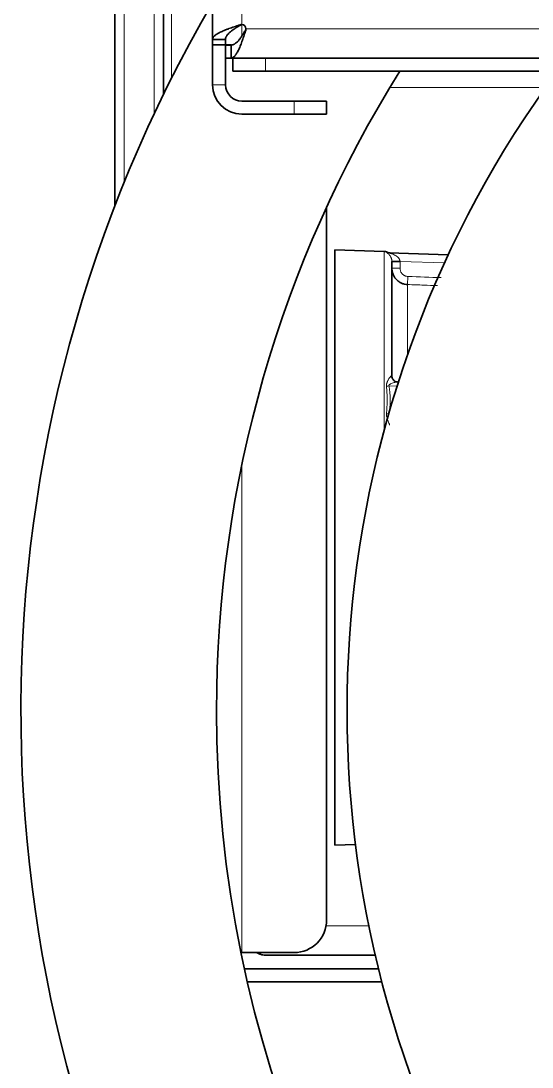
# Model space of a CAD drawing. Header units: inches. Extents: x -1096 to 3103, y -191 to 3207.
# Drawn here: x 1248.9 to 1280.2, y 2392.3 to 2456.4 of the extents above; entities that cross this region are included whole.
import ezdxf

# ---------------------------------------------------------------- set-up
doc = ezdxf.new("R2010")
doc.units = ezdxf.units.IN

msp = doc.modelspace()

# ---------------------------------------------------------------- linework, layer by layer
at = {"lineweight": 35}
for p, q in [((1260.606, 2455.282), (1260.606, 3028.141)), ((1257.606, 2451.935), (1257.606, 2536.844)), ((1254.606, 2445.061), (1254.606, 2534.533)), ((1262.323, 2456.167), (1262.383, 2456.189)), ((1260.606, 2454.943), (1260.606, 2455.282)), ((1261.406, 2454.943), (1261.406, 2455.282)), ((1260.606, 2452.499), (1260.606, 2454.943)), ((1261.406, 2454.943), (1260.606, 2454.943)), ((1261.406, 2452.499), (1261.406, 2454.943)), ((1261.406, 2454.943), (1261.749, 2454.943)), ((1261.671, 2454.941), (1261.408, 2454.941)), ((1261.408, 2454.941), (1261.408, 2454.141)), ((1261.671, 2454.941), (1261.747, 2454.941)), ((1261.747, 2454.141), (1261.408, 2454.141)), ((1794.465, 2454.141), (1261.747, 2454.141)), ((1261.856, 2453.341), (1261.856, 2454.141)), ((1377.306, 2454.141), (1263.856, 2454.141)), ((1263.856, 2453.341), (1261.856, 2453.341)), ((1377.306, 2453.341), (1263.856, 2453.341)), ((1265.606, 2451.499), (1262.406, 2451.499)), ((1265.606, 2451.499), (1267.606, 2451.499)), ((1267.606, 2451.499), (1267.606, 2450.699)), ((1265.606, 2450.699), (1262.406, 2450.699)), ((1267.606, 2450.699), (1265.606, 2450.699)), ((1267.606, 2401.299), (1267.606, 2444.77)), ((1268.106, 2424.141), (1268.106, 2442.391)), ((1271.123, 2442.285), (1268.106, 2442.391)), ((1275.058, 2442.073), (1271.428, 2442.2)), ((1271.606, 2434.638), (1271.606, 2441.672)), ((1272.003, 2434.276), (1271.964, 2434.277)), ((1268.106, 2405.891), (1268.106, 2424.141)), ((1268.106, 2405.891), (1269.368, 2405.935)), ((1262.36, 2399.299), (1262.406, 2399.299)), ((1262.406, 2399.299), (1265.606, 2399.299)), ((1270.59, 2399.141), (1263.86, 2399.141)), ((1270.785, 2398.299), (1262.572, 2398.299)), ((1262.752, 2397.499), (1270.988, 2397.499))]:
    msp.add_line(p, q, dxfattribs=at)
at = {"lineweight": 13}
for p, q in [((1262.406, 3028.141), (1262.406, 2456.191)), ((1257.02, 2450.714), (1257.02, 2536.801)), ((1258.089, 2536.844), (1258.089, 2452.907)), ((1255.192, 2534.973), (1255.192, 2446.539)), ((1262.406, 2455.498), (1262.406, 2456.196)), ((1262.656, 2455.941), (1793.556, 2455.941)), ((1263.856, 2454.141), (1263.856, 2453.341)), ((1260.606, 2452.499), (1261.406, 2452.499)), ((1271.483, 2452.341), (1281.043, 2452.341)), ((1265.606, 2450.699), (1265.606, 2451.499)), ((1271.123, 2431.293), (1271.123, 2442.285)), ((1271.312, 2442.241), (1271.276, 2442.23)), ((1272.106, 2441.255), (1271.606, 2441.255)), ((1274.831, 2441.58), (1272.106, 2441.676)), ((1272.106, 2441.255), (1272.106, 2441.672)), ((1272.589, 2440.752), (1272.571, 2440.256)), ((1272.571, 2435.972), (1272.571, 2440.256)), ((1271.923, 2434.027), (1271.428, 2434.036)), ((1262.406, 2429.207), (1262.406, 2399.299)), ((1267.582, 2400.941), (1270.192, 2400.941))]:
    msp.add_line(p, q, dxfattribs=at)
at = {"lineweight": 35}
for centre, radius, start, end in [((1334.856, 2414.141), 86, 149.69812, 270), ((1262.406, 2455.941), 0.25, 0, 90), ((1334.856, 2414.141), 74, 148.01203, 180), ((1334.856, 2414.141), 66, 143.56406, 270), ((1262.406, 2452.499), 1.8, 180, 270), ((1262.406, 2452.499), 1, 180, 270), ((1265.606, 2444.77), 2, 0, 6.35133), ((1271.106, 2441.786), 0.5, 65.77647, 88), ((1334.856, 2414.141), 74, 180, 270), ((1265.606, 2401.299), 2, 270, 0)]:
    msp.add_arc(centre, radius, start, end, dxfattribs=at)
at = {"lineweight": 13}
for centre, major_axis, ratio, start_param, end_param in [((1271.445, 2442.699), (0.017, 0.5), 0.986621, 2.825926, 3.141593), ((1271.445, 2434.286), (-0.491, -0.093), 0.488383, 1.127194, 1.442861), ((1271.445, 2432.554), (-0.491, 0.094), 0.498238, 1.314789, 1.630456)]:
    msp.add_ellipse(centre, major_axis=major_axis, ratio=ratio, start_param=start_param, end_param=end_param, dxfattribs=at)
at = {"lineweight": 35}
msp.add_ellipse((1271.518, 2442.697), major_axis=(-0.017, -0.5), ratio=1, start_param=5.892823, end_param=6.302137, dxfattribs=at)
for points, knots in [([(1260.606, 2455.282), (1260.606, 2455.319), (1260.617, 2455.356), (1260.647, 2455.411), (1260.66, 2455.429), (1260.683, 2455.457), (1260.691, 2455.466), (1260.709, 2455.485), (1260.719, 2455.494), (1260.77, 2455.54), (1260.82, 2455.577), (1260.908, 2455.632), (1260.94, 2455.65), (1260.99, 2455.678), (1261.008, 2455.687), (1261.044, 2455.706), (1261.063, 2455.715), (1261.157, 2455.761), (1261.24, 2455.798), (1261.374, 2455.853), (1261.42, 2455.872), (1261.491, 2455.899), (1261.516, 2455.909), (1261.565, 2455.927), (1261.59, 2455.936), (1261.716, 2455.983), (1261.819, 2456.019), (1261.98, 2456.074), (1262.035, 2456.093), (1262.117, 2456.121), (1262.145, 2456.13), (1262.201, 2456.149), (1262.229, 2456.158), (1262.257, 2456.167)], [0, 0, 0, 0, 0.125, 0.125, 0.1875, 0.1875, 0.21875, 0.21875, 0.25, 0.25, 0.375, 0.375, 0.4375, 0.4375, 0.46875, 0.46875, 0.5, 0.5, 0.625, 0.625, 0.6875, 0.6875, 0.71875, 0.71875, 0.75, 0.75, 0.875, 0.875, 0.9375, 0.9375, 0.96875, 0.96875, 1, 1, 1, 1]), ([(1261.406, 2455.282), (1261.406, 2455.319), (1261.412, 2455.356), (1261.429, 2455.411), (1261.436, 2455.429), (1261.449, 2455.457), (1261.454, 2455.466), (1261.464, 2455.485), (1261.469, 2455.494), (1261.497, 2455.541), (1261.525, 2455.577), (1261.59, 2455.651), (1261.628, 2455.687), (1261.713, 2455.762), (1261.759, 2455.798), (1261.858, 2455.872), (1261.91, 2455.908), (1261.98, 2455.955), (1261.994, 2455.964), (1262.023, 2455.983), (1262.066, 2456.01), (1262.11, 2456.038), (1262.2, 2456.093), (1262.261, 2456.13), (1262.323, 2456.167)], [0, 0, 0, 0, 0.125, 0.125, 0.1875, 0.1875, 0.21875, 0.21875, 0.25, 0.25, 0.375, 0.375, 0.5, 0.5, 0.625, 0.625, 0.75, 0.75, 0.78125, 0.78125, 0.8125, 0.875, 0.875, 1, 1, 1, 1]), ([(1262.257, 2456.167), (1262.281, 2456.175), (1262.306, 2456.181), (1262.356, 2456.189), (1262.381, 2456.191), (1262.406, 2456.191)], [0, 0, 0, 0, 0.5, 0.5, 1, 1, 1, 1]), ([(1262.656, 2455.941), (1262.656, 2455.926), (1262.654, 2455.912), (1262.646, 2455.884), (1262.64, 2455.87), (1262.633, 2455.858)], [0, 0, 0, 0, 0.5, 0.5, 1, 1, 1, 1]), ([(1262.656, 2455.941), (1262.656, 2455.915), (1262.654, 2455.89), (1262.646, 2455.84), (1262.641, 2455.816), (1262.633, 2455.792)], [0, 0, 0, 0, 0.5, 0.5, 1, 1, 1, 1]), ([(1262.633, 2455.858), (1262.595, 2455.796), (1262.559, 2455.734), (1262.503, 2455.645), (1262.485, 2455.616), (1262.457, 2455.572), (1262.448, 2455.558), (1262.43, 2455.529), (1262.42, 2455.515), (1262.374, 2455.445), (1262.337, 2455.392), (1262.264, 2455.293), (1262.227, 2455.247), (1262.153, 2455.162), (1262.116, 2455.125), (1262.043, 2455.06), (1262.006, 2455.032), (1261.96, 2455.004), (1261.95, 2454.998), (1261.932, 2454.988), (1261.904, 2454.974), (1261.876, 2454.964), (1261.821, 2454.946), (1261.784, 2454.941), (1261.747, 2454.941)], [0, 0, 0, 0, 0.125, 0.125, 0.1875, 0.1875, 0.21875, 0.21875, 0.25, 0.25, 0.375, 0.375, 0.5, 0.5, 0.625, 0.625, 0.75, 0.75, 0.78125, 0.78125, 0.8125, 0.875, 0.875, 1, 1, 1, 1]), ([(1262.633, 2455.792), (1262.595, 2455.679), (1262.559, 2455.57), (1262.504, 2455.409), (1262.485, 2455.356), (1262.458, 2455.278), (1262.448, 2455.252), (1262.43, 2455.201), (1262.421, 2455.175), (1262.374, 2455.049), (1262.338, 2454.954), (1262.282, 2454.82), (1262.264, 2454.777), (1262.236, 2454.715), (1262.227, 2454.695), (1262.209, 2454.655), (1262.199, 2454.635), (1262.153, 2454.54), (1262.116, 2454.473), (1262.061, 2454.385), (1262.043, 2454.357), (1262.015, 2454.32), (1262.006, 2454.308), (1261.987, 2454.285), (1261.978, 2454.274), (1261.932, 2454.223), (1261.895, 2454.193), (1261.84, 2454.162), (1261.822, 2454.154), (1261.794, 2454.146), (1261.784, 2454.144), (1261.766, 2454.141), (1261.757, 2454.141), (1261.747, 2454.141)], [0, 0, 0, 0, 0.125, 0.125, 0.1875, 0.1875, 0.21875, 0.21875, 0.25, 0.25, 0.375, 0.375, 0.4375, 0.4375, 0.46875, 0.46875, 0.5, 0.5, 0.625, 0.625, 0.6875, 0.6875, 0.71875, 0.71875, 0.75, 0.75, 0.875, 0.875, 0.9375, 0.9375, 0.96875, 0.96875, 1, 1, 1, 1]), ([(1272.106, 2441.672), (1272.073, 2441.672), (1272.041, 2441.672), (1271.976, 2441.672), (1271.945, 2441.672), (1271.885, 2441.672), (1271.856, 2441.672), (1271.801, 2441.672), (1271.776, 2441.672), (1271.729, 2441.672), (1271.709, 2441.672), (1271.672, 2441.672), (1271.657, 2441.672), (1271.632, 2441.672), (1271.622, 2441.672), (1271.61, 2441.672), (1271.606, 2441.672), (1271.606, 2441.672)], [0, 0, 0, 0, 0.125846, 0.125846, 0.251693, 0.251693, 0.377539, 0.377539, 0.503386, 0.503386, 0.629232, 0.629232, 0.755079, 0.755079, 0.880925, 0.880925, 1, 1, 1, 1]), ([(1271.606, 2441.255), (1271.606, 2441.223), (1271.608, 2441.19), (1271.614, 2441.126), (1271.618, 2441.095), (1271.637, 2441.001), (1271.655, 2440.94), (1271.691, 2440.851), (1271.704, 2440.822), (1271.734, 2440.765), (1271.75, 2440.738), (1271.802, 2440.658), (1271.841, 2440.608), (1271.931, 2440.515), (1271.979, 2440.473), (1272.045, 2440.427), (1272.059, 2440.418), (1272.086, 2440.401), (1272.127, 2440.376), (1272.198, 2440.34), (1272.257, 2440.317), (1272.303, 2440.302), (1272.318, 2440.297), (1272.349, 2440.288), (1272.365, 2440.284), (1272.443, 2440.266), (1272.507, 2440.258), (1272.571, 2440.256)], [0, 0, 0, 0, 0.0625, 0.0625, 0.125, 0.125, 0.25, 0.25, 0.3125, 0.3125, 0.375, 0.375, 0.5, 0.5, 0.625, 0.625, 0.65625, 0.65625, 0.6875, 0.75, 0.8125, 0.8125, 0.84375, 0.84375, 0.875, 0.875, 1, 1, 1, 1]), ([(1271.967, 2434.277), (1271.93, 2434.276), (1271.847, 2434.293), (1271.696, 2434.389), (1271.617, 2434.529), (1271.604, 2434.634), (1271.608, 2434.667), (1271.609, 2434.67), (1271.609, 2434.67)], [0, 0, 0, 0, 0.198153, 0.452684, 0.690494, 0.852423, 0.953031, 1, 1, 1, 1]), ([(1263.349, 2399.283), (1263.401, 2399.254), (1263.454, 2399.23), (1263.565, 2399.187), (1263.624, 2399.169), (1263.742, 2399.146), (1263.801, 2399.141), (1263.86, 2399.141)], [0, 0, 0, 0, 0.306188, 0.306188, 0.653094, 0.653094, 1, 1, 1, 1])]:
    msp.add_open_spline(points, degree=3, knots=knots, dxfattribs=at)
at = {"lineweight": 13}
for points, degree in [([(1262.323, 2456.167), (1262.257, 2456.167)], 1), ([(1262.633, 2455.858), (1262.633, 2455.792)], 1), ([(1274.636, 2440.68), (1273.954, 2440.704), (1273.271, 2440.728), (1272.589, 2440.752)], 3)]:
    msp.add_open_spline(points, degree=degree, dxfattribs=at)
at = {"lineweight": 35}
for points in [[(1260.606, 2455.282), (1261.406, 2455.282)], [(1261.747, 2454.941), (1261.747, 2454.141)]]:
    msp.add_open_spline(points, degree=1, dxfattribs=at)
at = {"lineweight": 13}
for points, knots in [([(1271.276, 2442.23), (1271.273, 2442.229), (1271.273, 2442.228), (1271.274, 2442.225), (1271.275, 2442.224), (1271.278, 2442.221), (1271.28, 2442.22), (1271.286, 2442.215), (1271.292, 2442.211), (1271.305, 2442.202), (1271.312, 2442.197), (1271.328, 2442.186), (1271.336, 2442.18), (1271.354, 2442.166), (1271.363, 2442.159), (1271.391, 2442.136), (1271.41, 2442.118), (1271.449, 2442.077), (1271.468, 2442.054), (1271.496, 2442.014), (1271.505, 2442), (1271.524, 2441.971), (1271.532, 2441.955), (1271.549, 2441.921), (1271.557, 2441.903), (1271.568, 2441.874), (1271.572, 2441.864), (1271.579, 2441.843), (1271.582, 2441.833), (1271.591, 2441.8), (1271.596, 2441.777), (1271.601, 2441.746), (1271.602, 2441.739), (1271.603, 2441.726), (1271.605, 2441.707), (1271.606, 2441.687), (1271.606, 2441.673)], [0, 0, 0, 0, 0.0625, 0.0625, 0.09375, 0.09375, 0.125, 0.125, 0.1875, 0.1875, 0.25, 0.25, 0.3125, 0.3125, 0.375, 0.375, 0.5, 0.5, 0.625, 0.625, 0.6875, 0.6875, 0.75, 0.75, 0.8125, 0.8125, 0.84375, 0.84375, 0.875, 0.875, 0.9375, 0.9375, 0.953125, 0.953125, 0.96875, 1, 1, 1, 1]), ([(1272.106, 2441.674), (1272.106, 2441.685), (1272.104, 2441.697), (1272.101, 2441.719), (1272.098, 2441.731), (1272.088, 2441.764), (1272.08, 2441.784), (1272.059, 2441.823), (1272.047, 2441.841), (1272.027, 2441.868), (1272.02, 2441.876), (1272.006, 2441.893), (1271.999, 2441.9), (1271.961, 2441.939), (1271.929, 2441.966), (1271.879, 2442.003), (1271.861, 2442.014), (1271.826, 2442.036), (1271.809, 2442.046), (1271.756, 2442.076), (1271.719, 2442.093), (1271.665, 2442.117), (1271.647, 2442.124), (1271.61, 2442.138), (1271.592, 2442.145), (1271.556, 2442.157), (1271.538, 2442.163), (1271.504, 2442.174), (1271.487, 2442.179), (1271.464, 2442.185), (1271.456, 2442.188), (1271.443, 2442.192), (1271.437, 2442.193), (1271.43, 2442.196), (1271.428, 2442.196), (1271.425, 2442.198), (1271.424, 2442.198), (1271.423, 2442.199), (1271.423, 2442.199), (1271.425, 2442.2), (1271.426, 2442.2), (1271.428, 2442.2)], [0, 0, 0, 0, 0.03125, 0.03125, 0.0625, 0.0625, 0.125, 0.125, 0.1875, 0.1875, 0.21875, 0.21875, 0.25, 0.25, 0.375, 0.375, 0.4375, 0.4375, 0.5, 0.5, 0.625, 0.625, 0.6875, 0.6875, 0.75, 0.75, 0.8125, 0.8125, 0.875, 0.875, 0.90625, 0.90625, 0.9375, 0.9375, 0.953125, 0.953125, 0.96875, 0.96875, 0.984375, 0.984375, 1, 1, 1, 1]), ([(1272.589, 2440.752), (1272.556, 2440.753), (1272.524, 2440.757), (1272.477, 2440.768), (1272.462, 2440.773), (1272.431, 2440.783), (1272.402, 2440.795), (1272.373, 2440.809), (1272.345, 2440.825), (1272.332, 2440.834), (1272.292, 2440.862), (1272.268, 2440.883), (1272.223, 2440.929), (1272.203, 2440.955), (1272.178, 2440.995), (1272.17, 2441.009), (1272.155, 2441.037), (1272.148, 2441.052), (1272.13, 2441.097), (1272.121, 2441.127), (1272.112, 2441.175), (1272.11, 2441.19), (1272.107, 2441.223), (1272.106, 2441.239), (1272.106, 2441.255)], [0, 0, 0, 0, 0.125, 0.125, 0.1875, 0.1875, 0.25, 0.3125, 0.3125, 0.375, 0.375, 0.5, 0.5, 0.625, 0.625, 0.6875, 0.6875, 0.75, 0.75, 0.875, 0.875, 0.9375, 0.9375, 1, 1, 1, 1]), ([(1272.571, 2440.256), (1272.904, 2440.244), (1273.237, 2440.232), (1273.846, 2440.211), (1274.121, 2440.201), (1274.397, 2440.191)], [0, 0, 0, 0, 0.547467, 0.547467, 1, 1, 1, 1]), ([(1271.606, 2434.639), (1271.606, 2434.644), (1271.605, 2434.649), (1271.603, 2434.656), (1271.602, 2434.659), (1271.598, 2434.662), (1271.596, 2434.664), (1271.591, 2434.665), (1271.588, 2434.664), (1271.579, 2434.662), (1271.572, 2434.658), (1271.557, 2434.647), (1271.549, 2434.64), (1271.532, 2434.623), (1271.523, 2434.614), (1271.505, 2434.593), (1271.496, 2434.582), (1271.477, 2434.557), (1271.468, 2434.544), (1271.449, 2434.517), (1271.439, 2434.503), (1271.41, 2434.459), (1271.391, 2434.427), (1271.363, 2434.376), (1271.354, 2434.358), (1271.336, 2434.322), (1271.328, 2434.304), (1271.312, 2434.266), (1271.305, 2434.246), (1271.292, 2434.206), (1271.286, 2434.185), (1271.278, 2434.142), (1271.275, 2434.12), (1271.273, 2434.075), (1271.273, 2434.052), (1271.276, 2434.029)], [0, 0, 0, 0, 0.03125, 0.03125, 0.0625, 0.0625, 0.09375, 0.09375, 0.125, 0.125, 0.1875, 0.1875, 0.25, 0.25, 0.3125, 0.3125, 0.375, 0.375, 0.4375, 0.4375, 0.5, 0.5, 0.625, 0.625, 0.6875, 0.6875, 0.75, 0.75, 0.8125, 0.8125, 0.875, 0.875, 0.9375, 0.9375, 1, 1, 1, 1]), ([(1271.428, 2434.036), (1271.426, 2434.041), (1271.425, 2434.046), (1271.423, 2434.055), (1271.423, 2434.06), (1271.424, 2434.07), (1271.425, 2434.075), (1271.428, 2434.083), (1271.43, 2434.088), (1271.437, 2434.1), (1271.443, 2434.107), (1271.456, 2434.121), (1271.464, 2434.127), (1271.487, 2434.144), (1271.504, 2434.154), (1271.538, 2434.173), (1271.556, 2434.181), (1271.61, 2434.204), (1271.647, 2434.217), (1271.719, 2434.239), (1271.756, 2434.249), (1271.809, 2434.26), (1271.827, 2434.263), (1271.862, 2434.269), (1271.879, 2434.271), (1271.912, 2434.275), (1271.929, 2434.276), (1271.953, 2434.277), (1271.961, 2434.277), (1271.969, 2434.277)], [0, 0, 0, 0, 0.021722, 0.021722, 0.043444, 0.043444, 0.065166, 0.065166, 0.086889, 0.086889, 0.130333, 0.130333, 0.173777, 0.173777, 0.260666, 0.260666, 0.347554, 0.347554, 0.521331, 0.521331, 0.695108, 0.695108, 0.781997, 0.781997, 0.868885, 0.868885, 0.955774, 0.955774, 1, 1, 1, 1]), ([(1271.276, 2434.029), (1271.283, 2433.96), (1271.288, 2433.891), (1271.297, 2433.751), (1271.301, 2433.682), (1271.309, 2433.472), (1271.312, 2433.332), (1271.312, 2433.05), (1271.309, 2432.909), (1271.301, 2432.696), (1271.297, 2432.625), (1271.288, 2432.483), (1271.283, 2432.412), (1271.276, 2432.341)], [0, 0, 0, 0, 0.125, 0.125, 0.25, 0.25, 0.5, 0.5, 0.75, 0.75, 0.875, 0.875, 1, 1, 1, 1]), ([(1271.428, 2432.304), (1271.442, 2432.376), (1271.453, 2432.448), (1271.471, 2432.592), (1271.478, 2432.664), (1271.49, 2432.808), (1271.494, 2432.88), (1271.499, 2433.025), (1271.502, 2433.169), (1271.499, 2433.313), (1271.494, 2433.458), (1271.49, 2433.53), (1271.478, 2433.674), (1271.471, 2433.747), (1271.453, 2433.891), (1271.442, 2433.964), (1271.428, 2434.036)], [0, 0, 0, 0, 0.125, 0.125, 0.25, 0.25, 0.375, 0.375, 0.5, 0.625, 0.625, 0.75, 0.75, 0.875, 0.875, 1, 1, 1, 1]), ([(1271.276, 2432.341), (1271.273, 2432.317), (1271.273, 2432.293), (1271.274, 2432.257), (1271.275, 2432.244), (1271.278, 2432.22), (1271.28, 2432.208), (1271.286, 2432.171), (1271.292, 2432.146), (1271.304, 2432.097), (1271.312, 2432.072), (1271.328, 2432.023), (1271.336, 2431.998), (1271.354, 2431.949), (1271.363, 2431.924), (1271.391, 2431.849), (1271.41, 2431.8), (1271.443, 2431.715), (1271.457, 2431.679), (1271.47, 2431.644)], [0, 0, 0, 0, 0.106295, 0.106295, 0.159443, 0.159443, 0.212591, 0.212591, 0.318886, 0.318886, 0.425181, 0.425181, 0.531477, 0.531477, 0.637772, 0.637772, 0.850363, 0.850363, 1, 1, 1, 1])]:
    msp.add_open_spline(points, degree=3, knots=knots, dxfattribs=at)

doc.saveas('drawing.dxf')
